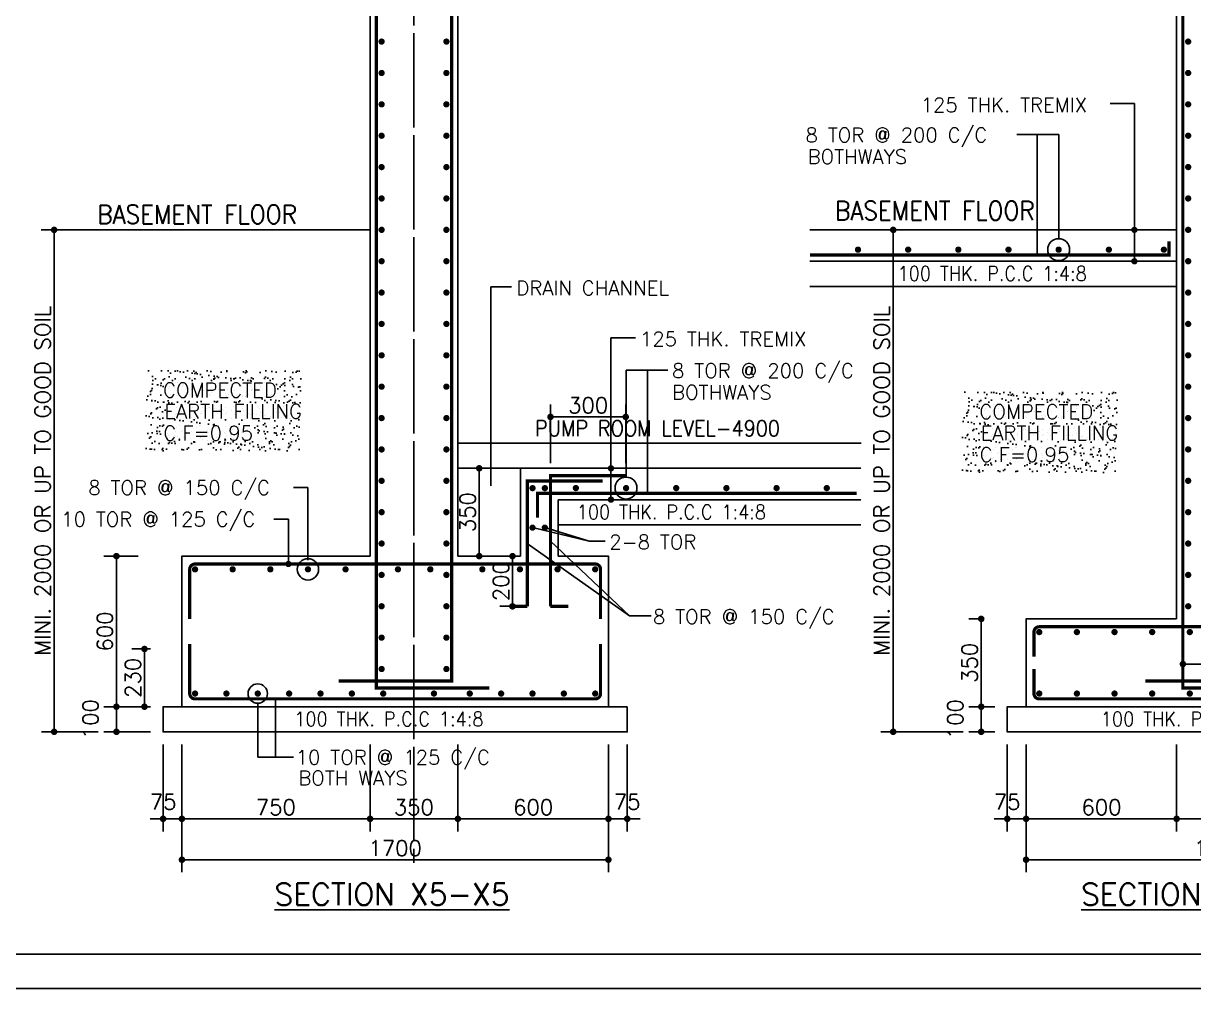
# Model space of a CAD drawing. Extents: x -200722 to 834823, y -494970 to 88783.
# Drawn here: x 355894 to 374551, y -183583 to -168199 of the extents above; entities that cross this region are included whole.
import ezdxf
from ezdxf.enums import TextEntityAlignment as Align

# ---------------------------------------------------------------- set-up
doc = ezdxf.new("R2010")
doc.units = 0
doc.header["$LTSCALE"] = 100
doc.header["$MEASUREMENT"] = 0
doc.header["$PDMODE"] = 34
doc.linetypes.add('ACAD_ISO04W100', pattern=[30, 24, -3, 0, -3])
doc.linetypes.add('CL', pattern=[3.25, 2.5, -0.25, 0.25, -0.25])
doc.layers.get('0').update_dxf_attribs({"linetype": 'CONTINUOUS'})
doc.layers.get('DEFPOINTS').update_dxf_attribs({"linetype": 'CONTINUOUS'})
for name, color, linetype in [('5', 4, 'CONTINUOUS'), ('A-Grid', 5, 'ACAD_ISO04W100'), ('BEAM', 4, 'CONTINUOUS'), ('HATCH WALL', 8, 'CONTINUOUS'), ('STEEL', 6, 'CONTINUOUS'), ('TEXT', 2, 'CONTINUOUS')]:
    doc.layers.add(name, color=color, linetype=linetype)
doc.layers.add('9_PRINT BOUNDARY_NON PRINT', color=32, linetype='CONTINUOUS', plot=False)
doc.layers.add('9_TITLE TEXT', color=7, linetype='CONTINUOUS', lineweight=20)
doc.styles.add('ROMANS', font='romans.shx')
doc.styles.get("Standard").update_dxf_attribs({"font": 'simplex.shx'})
doc.dimstyles.new('STANDARD$0', dxfattribs={"dimtxt": 2.5, "dimasz": 2.5, "dimexe": 2, "dimexo": 0.7, "dimgap": 0.9, "dimtad": 1, "dimdec": 0, "dimdsep": 46, "dimtxsty": 'ROMANS', "dimcen": 0.09, "dimclrd": 4, "dimclre": 4, "dimclrt": 3, "dimadec": 0, "dimazin": 0, "dimtfac": 1, "dimtdec": 0, "dimtmove": 0, "dimatfit": 3, "dimfxl": 1, "dimtolj": 1, "dimtzin": 0, "dimarcsym": 0})

# ---------------------------------------------------------------- blocks, each defined once
blk = doc.blocks.new('DOT')
at = {"color": 0, "linetype": 'ByBlock'}
blk.add_line((-0.5, 0), (-1, 0), dxfattribs=at)
at = {"color": 0, "linetype": 'ByBlock', "const_width": 0.5}
blk.add_lwpolyline([(-0.25, 0, 1), (0.25, 0, 1)], format="xyb", close=True, dxfattribs=at)
blk = doc.blocks.new('*D1849')
at = {"layer": 'BEAM', "color": 0, "lineweight": -2, "transparency": 16777216}
for p, q in [((356977, -171490), (356184, -171490)), ((356384, -179386), (356384, -171594)), ((356977, -179490), (356184, -179490))]:
    blk.add_line(p, q, dxfattribs=at)
at = {"layer": 'DEFPOINTS', "color": 0, "lineweight": -3, "transparency": 16777216}
for p in [(356384, -171490), (357177, -171490, 17104), (357177, -179490, 17104)]:
    blk.add_point(p, dxfattribs=at)
at = {"layer": 'BEAM', "color": 0, "lineweight": -2, "transparency": 16777216, "xscale": 104, "yscale": 104, "zscale": 104}
for p, rotation in [((356384, -171490), 90), ((356384, -179490), 270)]:
    blk.add_blockref('DOT', p, dxfattribs=dict(at, rotation=rotation))
at = {"layer": 'BEAM', "color": 0, "transparency": 16777216, "insert": (356200, -175490), "char_height": 248, "attachment_point": 5, "rotation": 90}
blk.add_mtext('\\A1;{\\C4;MINI. 2000 OR UP TO GOOD SOIL}', dxfattribs=at)
blk = doc.blocks.new('_DOT')
at = {"color": 0, "linetype": 'ByBlock'}
blk.add_line((-0.5, 0), (-1, 0), dxfattribs=at)
at = {"color": 0, "linetype": 'ByBlock', "const_width": 0.5}
blk.add_lwpolyline([(-0.25, 0, 1), (0.25, 0, 1)], format="xyb", close=True, dxfattribs=at)
blk = doc.blocks.new('*D1851')
at = {"layer": 'BEAM', "color": 0, "lineweight": -2, "transparency": 16777216}
for p, q in [((357921, -179090), (357177, -179090)), ((357377, -179386), (357377, -179194)), ((357921, -179490), (357177, -179490))]:
    blk.add_line(p, q, dxfattribs=at)
at = {"layer": 'DEFPOINTS', "color": 0, "lineweight": -3, "transparency": 16777216}
for p in [(357377, -179090), (358121, -179090), (358121, -179490)]:
    blk.add_point(p, dxfattribs=at)
at = {"layer": 'BEAM', "color": 0, "lineweight": -2, "transparency": 16777216, "xscale": 104, "yscale": 104, "zscale": 104}
for p, rotation in [((357377, -179090), 90), ((357377, -179490), 270)]:
    blk.add_blockref('DOT', p, dxfattribs=dict(at, rotation=rotation))
at = {"layer": 'BEAM', "color": 0, "transparency": 16777216, "insert": (356963, -179290), "char_height": 248, "attachment_point": 5, "rotation": 90}
blk.add_mtext('\\A1;100', dxfattribs=at)
blk = doc.blocks.new('*D1852')
at = {"layer": 'BEAM', "color": 0, "lineweight": -2, "transparency": 16777216}
for p, q in [((357921, -178170), (357624, -178170)), ((357824, -178986), (357824, -178274)), ((357921, -179090), (357624, -179090))]:
    blk.add_line(p, q, dxfattribs=at)
at = {"layer": 'DEFPOINTS', "color": 0, "lineweight": -3, "transparency": 16777216}
for p in [(357824, -178170), (358121, -178170, 879), (358121, -179090)]:
    blk.add_point(p, dxfattribs=at)
at = {"layer": 'BEAM', "color": 0, "lineweight": -2, "transparency": 16777216, "xscale": 104, "yscale": 104, "zscale": 104}
for p, rotation in [((357824, -178170), 90), ((357824, -179090), 270)]:
    blk.add_blockref('DOT', p, dxfattribs=dict(at, rotation=rotation))
at = {"layer": 'BEAM', "color": 0, "transparency": 16777216, "insert": (357640, -178630), "char_height": 248, "attachment_point": 5, "rotation": 90}
blk.add_mtext('\\A1;230', dxfattribs=at)
blk = doc.blocks.new('*D1853')
at = {"layer": 'BEAM', "color": 0, "lineweight": -2, "transparency": 16777216}
for p, q in [((358121, -179690), (358121, -181077)), ((358421, -179690), (358421, -181077)), ((358017, -180877), (357913, -180877)), ((358121, -180877), (358421, -180877)), ((358525, -180877), (358629, -180877))]:
    blk.add_line(p, q, dxfattribs=at)
at = {"layer": 'DEFPOINTS', "color": 0, "lineweight": -3, "transparency": 16777216}
for p in [(358121, -179490), (358421, -179490), (358421, -180877)]:
    blk.add_point(p, dxfattribs=at)
at = {"layer": 'BEAM', "color": 0, "lineweight": -2, "transparency": 16777216, "xscale": 104, "yscale": 104, "zscale": 104}
blk.add_blockref('DOT', (358121, -180877), dxfattribs=at)
at = {"layer": 'BEAM', "color": 0, "lineweight": -2, "transparency": 16777216, "xscale": 104, "yscale": 104, "zscale": 104, "rotation": 180}
blk.add_blockref('DOT', (358421, -180877), dxfattribs=at)
at = {"layer": 'BEAM', "color": 0, "transparency": 16777216, "insert": (358121, -180606), "char_height": 248, "attachment_point": 5}
blk.add_mtext('\\A1;75', dxfattribs=at)
blk = doc.blocks.new('*D1854')
at = {"layer": 'BEAM', "color": 0, "lineweight": -2, "transparency": 16777216}
for p, q in [((358421, -179690), (358421, -181077)), ((361421, -179690), (361421, -181077)), ((361317, -180877), (358525, -180877))]:
    blk.add_line(p, q, dxfattribs=at)
at = {"layer": 'DEFPOINTS', "color": 0, "lineweight": -3, "transparency": 16777216}
for p in [(358421, -179490, -32271), (361421, -179490, -2484), (358421, -180877)]:
    blk.add_point(p, dxfattribs=at)
at = {"layer": 'BEAM', "color": 0, "lineweight": -2, "transparency": 16777216, "xscale": 104, "yscale": 104, "zscale": 104, "rotation": 180}
blk.add_blockref('DOT', (358421, -180877), dxfattribs=at)
at = {"layer": 'BEAM', "color": 0, "lineweight": -2, "transparency": 16777216, "xscale": 104, "yscale": 104, "zscale": 104}
blk.add_blockref('DOT', (361421, -180877), dxfattribs=at)
at = {"layer": 'BEAM', "color": 0, "transparency": 16777216, "insert": (359921, -180693), "char_height": 248, "attachment_point": 5}
blk.add_mtext('\\A1;750', dxfattribs=at)
blk = doc.blocks.new('*D1855')
at = {"layer": 'BEAM', "color": 0, "lineweight": -2, "transparency": 16777216}
for p, q in [((358421, -179690), (358421, -181729)), ((365221, -179690), (365221, -181729)), ((365117, -181529), (358525, -181529))]:
    blk.add_line(p, q, dxfattribs=at)
at = {"layer": 'DEFPOINTS', "color": 0, "lineweight": -3, "transparency": 16777216}
for p in [(358421, -179490, -62057), (365221, -179490, -62057), (358421, -181529)]:
    blk.add_point(p, dxfattribs=at)
at = {"layer": 'BEAM', "color": 0, "lineweight": -2, "transparency": 16777216, "xscale": 104, "yscale": 104, "zscale": 104, "rotation": 180}
blk.add_blockref('DOT', (358421, -181529), dxfattribs=at)
at = {"layer": 'BEAM', "color": 0, "lineweight": -2, "transparency": 16777216, "xscale": 104, "yscale": 104, "zscale": 104}
blk.add_blockref('DOT', (365221, -181529), dxfattribs=at)
at = {"layer": 'BEAM', "color": 0, "transparency": 16777216, "insert": (361821, -181345), "char_height": 248, "attachment_point": 5}
blk.add_mtext('\\A1;1700', dxfattribs=at)
blk = doc.blocks.new('*D1856')
at = {"layer": 'BEAM', "color": 0, "lineweight": -2, "transparency": 16777216}
for p, q in [((362821, -179690), (362821, -181077)), ((365221, -179690), (365221, -181077)), ((362925, -180877), (365117, -180877))]:
    blk.add_line(p, q, dxfattribs=at)
at = {"layer": 'DEFPOINTS', "color": 0, "lineweight": -3, "transparency": 16777216}
for p in [(362821, -179490, -2484), (365221, -179490, -32271), (365221, -180877)]:
    blk.add_point(p, dxfattribs=at)
at = {"layer": 'BEAM', "color": 0, "lineweight": -2, "transparency": 16777216, "xscale": 104, "yscale": 104, "zscale": 104, "rotation": 180}
blk.add_blockref('DOT', (362821, -180877), dxfattribs=at)
at = {"layer": 'BEAM', "color": 0, "lineweight": -2, "transparency": 16777216, "xscale": 104, "yscale": 104, "zscale": 104}
blk.add_blockref('DOT', (365221, -180877), dxfattribs=at)
at = {"layer": 'BEAM', "color": 0, "transparency": 16777216, "insert": (364021, -180693), "char_height": 248, "attachment_point": 5}
blk.add_mtext('\\A1;600', dxfattribs=at)
blk = doc.blocks.new('*D1857')
at = {"layer": 'BEAM', "color": 0, "lineweight": -2, "transparency": 16777216}
for p, q in [((365221, -179690), (365221, -181077)), ((365521, -179690), (365521, -181077)), ((365117, -180877), (365013, -180877)), ((365521, -180877), (365221, -180877)), ((365625, -180877), (365729, -180877))]:
    blk.add_line(p, q, dxfattribs=at)
at = {"layer": 'DEFPOINTS', "color": 0, "lineweight": -3, "transparency": 16777216}
for p in [(365221, -179490), (365521, -179490), (365221, -180877)]:
    blk.add_point(p, dxfattribs=at)
at = {"layer": 'BEAM', "color": 0, "lineweight": -2, "transparency": 16777216, "xscale": 104, "yscale": 104, "zscale": 104}
blk.add_blockref('DOT', (365221, -180877), dxfattribs=at)
at = {"layer": 'BEAM', "color": 0, "lineweight": -2, "transparency": 16777216, "xscale": 104, "yscale": 104, "zscale": 104, "rotation": 180}
blk.add_blockref('DOT', (365521, -180877), dxfattribs=at)
at = {"layer": 'BEAM', "color": 0, "transparency": 16777216, "insert": (365521, -180606), "char_height": 248, "attachment_point": 5}
blk.add_mtext('\\A1;75', dxfattribs=at)
blk = doc.blocks.new('*D1858')
at = {"layer": 'BEAM', "color": 0, "lineweight": -2, "transparency": 16777216}
for p, q in [((361421, -179690), (361421, -181077)), ((362821, -179690), (362821, -181077)), ((362717, -180877), (361525, -180877))]:
    blk.add_line(p, q, dxfattribs=at)
at = {"layer": 'DEFPOINTS', "color": 0, "lineweight": -3, "transparency": 16777216}
for p in [(361421, -179490, -2484), (362821, -179490, -2484), (361421, -180877)]:
    blk.add_point(p, dxfattribs=at)
at = {"layer": 'BEAM', "color": 0, "lineweight": -2, "transparency": 16777216, "xscale": 104, "yscale": 104, "zscale": 104, "rotation": 180}
blk.add_blockref('DOT', (361421, -180877), dxfattribs=at)
at = {"layer": 'BEAM', "color": 0, "lineweight": -2, "transparency": 16777216, "xscale": 104, "yscale": 104, "zscale": 104}
blk.add_blockref('DOT', (362821, -180877), dxfattribs=at)
at = {"layer": 'BEAM', "color": 0, "transparency": 16777216, "insert": (362121, -180693), "char_height": 248, "attachment_point": 5}
blk.add_mtext('\\A1;350', dxfattribs=at)
blk = doc.blocks.new('*D1859')
at = {"layer": 'BEAM', "color": 0, "lineweight": -2, "transparency": 16777216}
for p, q in [((357721, -176690), (357177, -176690)), ((357377, -178986), (357377, -176794)), ((357721, -179090), (357177, -179090))]:
    blk.add_line(p, q, dxfattribs=at)
at = {"layer": 'DEFPOINTS', "color": 0, "lineweight": -3, "transparency": 16777216}
for p in [(357377, -176690), (357921, -176690, 2294), (357921, -179090)]:
    blk.add_point(p, dxfattribs=at)
at = {"layer": 'BEAM', "color": 0, "lineweight": -2, "transparency": 16777216, "xscale": 104, "yscale": 104, "zscale": 104}
for p, rotation in [((357377, -176690), 90), ((357377, -179090), 270)]:
    blk.add_blockref('DOT', p, dxfattribs=dict(at, rotation=rotation))
at = {"layer": 'BEAM', "color": 0, "transparency": 16777216, "insert": (357193, -177890), "char_height": 248, "attachment_point": 5, "rotation": 90}
blk.add_mtext('\\A1;600', dxfattribs=at)
blk = doc.blocks.new('*D1860')
at = {"layer": 'BEAM', "color": 0, "lineweight": -2, "transparency": 16777216}
for p, q in [((371380, -179090), (370965, -179090)), ((371165, -179386), (371165, -179194)), ((371380, -179490), (370965, -179490))]:
    blk.add_line(p, q, dxfattribs=at)
at = {"layer": 'DEFPOINTS', "color": 0, "lineweight": -3, "transparency": 16777216}
for p in [(371165, -179090), (371580, -179090), (371580, -179490)]:
    blk.add_point(p, dxfattribs=at)
at = {"layer": 'BEAM', "color": 0, "lineweight": -2, "transparency": 16777216, "xscale": 104, "yscale": 104, "zscale": 104}
for p, rotation in [((371165, -179090), 90), ((371165, -179490), 270)]:
    blk.add_blockref('DOT', p, dxfattribs=dict(at, rotation=rotation))
at = {"layer": 'BEAM', "color": 0, "transparency": 16777216, "insert": (370751, -179290), "char_height": 248, "attachment_point": 5, "rotation": 90}
blk.add_mtext('\\A1;100', dxfattribs=at)
blk = doc.blocks.new('*D1861')
at = {"layer": 'BEAM', "color": 0, "lineweight": -2, "transparency": 16777216}
for p, q in [((370765, -171490), (369562, -171490)), ((369762, -179386), (369762, -171594)), ((370765, -179490), (369562, -179490))]:
    blk.add_line(p, q, dxfattribs=at)
at = {"layer": 'DEFPOINTS', "color": 0, "lineweight": -3, "transparency": 16777216}
for p in [(369762, -171490), (370965, -171490, 17104), (370965, -179490, 17104)]:
    blk.add_point(p, dxfattribs=at)
at = {"layer": 'BEAM', "color": 0, "lineweight": -2, "transparency": 16777216, "xscale": 104, "yscale": 104, "zscale": 104}
for p, rotation in [((369762, -171490), 90), ((369762, -179490), 270)]:
    blk.add_blockref('DOT', p, dxfattribs=dict(at, rotation=rotation))
at = {"layer": 'BEAM', "color": 0, "transparency": 16777216, "insert": (369578, -175490), "char_height": 248, "attachment_point": 5, "rotation": 90}
blk.add_mtext('\\A1;{\\C4;MINI. 2000 OR UP TO GOOD SOIL}', dxfattribs=at)
blk = doc.blocks.new('*D1862')
at = {"layer": 'BEAM', "color": 0, "lineweight": -2, "transparency": 16777216}
for p, q in [((371580, -179690), (371580, -181077)), ((371880, -179690), (371880, -181077)), ((371476, -180877), (371372, -180877)), ((371580, -180877), (371880, -180877)), ((371984, -180877), (372088, -180877))]:
    blk.add_line(p, q, dxfattribs=at)
at = {"layer": 'DEFPOINTS', "color": 0, "lineweight": -3, "transparency": 16777216}
for p in [(371580, -179490), (371880, -179490), (371880, -180877)]:
    blk.add_point(p, dxfattribs=at)
at = {"layer": 'BEAM', "color": 0, "lineweight": -2, "transparency": 16777216, "xscale": 104, "yscale": 104, "zscale": 104}
blk.add_blockref('DOT', (371580, -180877), dxfattribs=at)
at = {"layer": 'BEAM', "color": 0, "lineweight": -2, "transparency": 16777216, "xscale": 104, "yscale": 104, "zscale": 104, "rotation": 180}
blk.add_blockref('DOT', (371880, -180877), dxfattribs=at)
at = {"layer": 'BEAM', "color": 0, "transparency": 16777216, "insert": (371580, -180606), "char_height": 248, "attachment_point": 5}
blk.add_mtext('\\A1;75', dxfattribs=at)
blk = doc.blocks.new('*D1863')
at = {"layer": 'BEAM', "color": 0, "lineweight": -2, "transparency": 16777216}
for p, q in [((371880, -179690), (371880, -181077)), ((374280, -179690), (374280, -181077)), ((374176, -180877), (371984, -180877))]:
    blk.add_line(p, q, dxfattribs=at)
at = {"layer": 'DEFPOINTS', "color": 0, "lineweight": -3, "transparency": 16777216}
for p in [(371880, -179490, -32271), (374280, -179490, -2484), (371880, -180877)]:
    blk.add_point(p, dxfattribs=at)
at = {"layer": 'BEAM', "color": 0, "lineweight": -2, "transparency": 16777216, "xscale": 104, "yscale": 104, "zscale": 104, "rotation": 180}
blk.add_blockref('DOT', (371880, -180877), dxfattribs=at)
at = {"layer": 'BEAM', "color": 0, "lineweight": -2, "transparency": 16777216, "xscale": 104, "yscale": 104, "zscale": 104}
blk.add_blockref('DOT', (374280, -180877), dxfattribs=at)
at = {"layer": 'BEAM', "color": 0, "transparency": 16777216, "insert": (373080, -180693), "char_height": 248, "attachment_point": 5}
blk.add_mtext('\\A1;600', dxfattribs=at)
blk = doc.blocks.new('*D1864')
at = {"layer": 'BEAM', "color": 0, "lineweight": -2, "transparency": 16777216}
for p, q in [((371880, -179690), (371880, -181729)), ((378080, -179690), (378080, -181729)), ((377976, -181529), (371984, -181529))]:
    blk.add_line(p, q, dxfattribs=at)
at = {"layer": 'DEFPOINTS', "color": 0, "lineweight": -3, "transparency": 16777216}
for p in [(371880, -179490, -62057), (378080, -179490, -62057), (371880, -181529)]:
    blk.add_point(p, dxfattribs=at)
at = {"layer": 'BEAM', "color": 0, "lineweight": -2, "transparency": 16777216, "xscale": 104, "yscale": 104, "zscale": 104, "rotation": 180}
blk.add_blockref('DOT', (371880, -181529), dxfattribs=at)
at = {"layer": 'BEAM', "color": 0, "lineweight": -2, "transparency": 16777216, "xscale": 104, "yscale": 104, "zscale": 104}
blk.add_blockref('DOT', (378080, -181529), dxfattribs=at)
at = {"layer": 'BEAM', "color": 0, "transparency": 16777216, "insert": (374980, -181345), "char_height": 248, "attachment_point": 5}
blk.add_mtext('\\A1;1550', dxfattribs=at)
blk = doc.blocks.new('*D1867')
at = {"layer": 'BEAM', "color": 0, "lineweight": -2, "transparency": 16777216}
for p, q in [((374280, -179690), (374280, -181077)), ((375680, -179690), (375680, -181077)), ((375576, -180877), (374384, -180877))]:
    blk.add_line(p, q, dxfattribs=at)
at = {"layer": 'DEFPOINTS', "color": 0, "lineweight": -3, "transparency": 16777216}
for p in [(374280, -179490, -2484), (375680, -179490, -2484), (374280, -180877)]:
    blk.add_point(p, dxfattribs=at)
at = {"layer": 'BEAM', "color": 0, "lineweight": -2, "transparency": 16777216, "xscale": 104, "yscale": 104, "zscale": 104, "rotation": 180}
blk.add_blockref('DOT', (374280, -180877), dxfattribs=at)
at = {"layer": 'BEAM', "color": 0, "lineweight": -2, "transparency": 16777216, "xscale": 104, "yscale": 104, "zscale": 104}
blk.add_blockref('DOT', (375680, -180877), dxfattribs=at)
at = {"layer": 'BEAM', "color": 0, "transparency": 16777216, "insert": (374980, -180693), "char_height": 248, "attachment_point": 5}
blk.add_mtext('\\A1;350', dxfattribs=at)
blk = doc.blocks.new('*D1868')
at = {"layer": 'BEAM', "color": 0, "lineweight": -2, "transparency": 16777216}
for p, q in [((371180, -177690), (370965, -177690)), ((371165, -178986), (371165, -177794)), ((371180, -179090), (370965, -179090))]:
    blk.add_line(p, q, dxfattribs=at)
at = {"layer": 'DEFPOINTS', "color": 0, "lineweight": -3, "transparency": 16777216}
for p in [(371165, -177690), (371380, -177690, 2294), (371380, -179090)]:
    blk.add_point(p, dxfattribs=at)
at = {"layer": 'BEAM', "color": 0, "lineweight": -2, "transparency": 16777216, "xscale": 104, "yscale": 104, "zscale": 104}
for p, rotation in [((371165, -177690), 90), ((371165, -179090), 270)]:
    blk.add_blockref('DOT', p, dxfattribs=dict(at, rotation=rotation))
at = {"layer": 'BEAM', "color": 0, "transparency": 16777216, "insert": (370981, -178390), "char_height": 248, "attachment_point": 5, "rotation": 90}
blk.add_mtext('\\A1;350', dxfattribs=at)
blk = doc.blocks.new('*D1870')
at = {"layer": 'BEAM', "color": 0, "lineweight": -2, "transparency": 16777216}
for p, q in [((374380, -178591), (374380, -178210)), ((376180, -178591), (376180, -178210)), ((374484, -178410), (376076, -178410))]:
    blk.add_line(p, q, dxfattribs=at)
at = {"layer": 'DEFPOINTS', "color": 0, "lineweight": -3, "transparency": 16777216}
for p in [(376180, -178410), (374380, -178791, -34), (376180, -178791, -34)]:
    blk.add_point(p, dxfattribs=at)
at = {"layer": 'BEAM', "color": 0, "lineweight": -2, "transparency": 16777216, "xscale": 104, "yscale": 104, "zscale": 104, "rotation": 180}
blk.add_blockref('DOT', (374380, -178410), dxfattribs=at)
at = {"layer": 'BEAM', "color": 0, "lineweight": -2, "transparency": 16777216, "xscale": 104, "yscale": 104, "zscale": 104}
blk.add_blockref('DOT', (376180, -178410), dxfattribs=at)
at = {"layer": 'BEAM', "color": 0, "transparency": 16777216, "insert": (375280, -178226), "char_height": 248, "attachment_point": 5}
blk.add_mtext('\\A1;450', dxfattribs=at)
blk = doc.blocks.new('*D2059')
at = {"layer": 'BEAM', "color": 0, "lineweight": -2, "transparency": 16777216}
for p, q in [((364297, -175209), (364297, -174271)), ((365497, -175209), (365497, -174271)), ((364401, -174471), (365393, -174471))]:
    blk.add_line(p, q, dxfattribs=at)
at = {"layer": 'DEFPOINTS', "color": 0, "lineweight": -3, "transparency": 16777216}
for p in [(365497, -174471), (364297, -175409), (365497, -175409)]:
    blk.add_point(p, dxfattribs=at)
at = {"layer": 'BEAM', "color": 0, "lineweight": -2, "transparency": 16777216, "xscale": 104, "yscale": 104, "zscale": 104, "rotation": 180}
blk.add_blockref('DOT', (364297, -174471), dxfattribs=at)
at = {"layer": 'BEAM', "color": 0, "lineweight": -2, "transparency": 16777216, "xscale": 104, "yscale": 104, "zscale": 104}
blk.add_blockref('DOT', (365497, -174471), dxfattribs=at)
at = {"layer": 'BEAM', "color": 0, "transparency": 16777216, "insert": (364897, -174287), "char_height": 248, "attachment_point": 5}
blk.add_mtext('\\A1;300', dxfattribs=at)
blk = doc.blocks.new('*D2060')
at = {"layer": 'BEAM', "color": 0, "lineweight": -2, "transparency": 16777216}
for p, q in [((363728, -176690), (363492, -176690)), ((363692, -177386), (363692, -176794)), ((363728, -177490), (363492, -177490))]:
    blk.add_line(p, q, dxfattribs=at)
at = {"layer": 'DEFPOINTS', "color": 0, "lineweight": -3, "transparency": 16777216}
for p in [(363692, -176690), (363928, -176690, 34804), (363928, -177490, 34804)]:
    blk.add_point(p, dxfattribs=at)
at = {"layer": 'BEAM', "color": 0, "lineweight": -2, "transparency": 16777216, "xscale": 104, "yscale": 104, "zscale": 104}
for p, rotation in [((363692, -176690), 90), ((363692, -177490), 270)]:
    blk.add_blockref('DOT', p, dxfattribs=dict(at, rotation=rotation))
at = {"layer": 'BEAM', "color": 0, "transparency": 16777216, "insert": (363508, -177090), "char_height": 248, "attachment_point": 5, "rotation": 90}
blk.add_mtext('\\A1;200', dxfattribs=at)
blk = doc.blocks.new('*D2061')
at = {"layer": 'BEAM', "color": 0, "lineweight": -2, "transparency": 16777216}
for p, q in [((363161, -176586), (363161, -175394)), ((362961, -176690), (362961, -176690))]:
    blk.add_line(p, q, dxfattribs=at)
at = {"layer": 'DEFPOINTS', "color": 0, "lineweight": -3, "transparency": 16777216}
for p in [(363161, -175290, 7447), (363161, -175290), (363161, -176690, 9106)]:
    blk.add_point(p, dxfattribs=at)
at = {"layer": 'BEAM', "color": 0, "lineweight": -2, "transparency": 16777216, "xscale": 104, "yscale": 104, "zscale": 104}
for p, rotation in [((363161, -175290), 90), ((363161, -176690), 270)]:
    blk.add_blockref('DOT', p, dxfattribs=dict(at, rotation=rotation))
at = {"layer": 'BEAM', "color": 0, "transparency": 16777216, "insert": (362977, -175990), "char_height": 248, "attachment_point": 5, "rotation": 90}
blk.add_mtext('\\A1;350', dxfattribs=at)

msp = doc.modelspace()

# ---------------------------------------------------------------- hatches: boundary and pattern name
at = {"layer": 'HATCH WALL', "lineweight": -3, "true_color": 0x000000}
h = msp.add_hatch(dxfattribs=at)
h.set_pattern_fill('AR-SAND', color=18, scale=100, style=0)
h.set_pattern_definition([(142.5, (708574, 238167.63), (6.299336, 192.682377), [0, -152, 0, -170, 0, -162.5]), (172.5, (708574, 238167.63), (-176.97767, 282.21461), [0, -82, 0, -137, 0, -52.5]), (212.5, (708697, 238167.63), (-311.414186, 0.565905), [0, -50, 0, -180, 0, -235]), (222.5, (708697, 238167.63), (-300.61266, 87.76756), [0, -25, 0, -118, 0, -135])])
h.paths.add_polyline_path([(357847.6, -173729), (360320.3, -173729), (360320.3, -175016.3), (357847.6, -175016.3)])
h = msp.add_hatch(dxfattribs=at)
h.set_pattern_fill('AR-SAND', color=18, scale=100, style=0)
h.set_pattern_definition([(142.5, (721588.54, 237823.94), (6.299336, 192.682377), [0, -152, 0, -170, 0, -162.5]), (172.5, (721588.54, 237823.94), (-176.97767, 282.21461), [0, -82, 0, -137, 0, -52.5]), (212.5, (721711.54, 237823.94), (-311.414186, 0.565905), [0, -50, 0, -180, 0, -235]), (222.5, (721711.54, 237823.94), (-300.61266, 87.76756), [0, -25, 0, -118, 0, -135])])
h.paths.add_polyline_path([(370862.1, -174072.7), (373334.8, -174072.7), (373334.8, -175360), (370862.1, -175360)])

# ---------------------------------------------------------------- linework, layer by layer
at = {"color": 8, "lineweight": -3, "ltscale": 0.4}
for p, q in [((369253, -174890.4, -26995.7), (362820.5, -174890.4, -26995.7)), ((363821.8, -175290.4, -26995.7), (362820.5, -175290.4, -26995.7))]:
    msp.add_line(p, q, dxfattribs=at)
at = {"color": 18, "true_color": 0x000000}
msp.add_lwpolyline([(330496.4, -183032.7), (421906.4, -183032.7), (421906.4, -118792.7), (330496.4, -118792.7)], close=True, dxfattribs=at)
at = {"layer": '5', "color": 18, "lineweight": -3, "ltscale": 0.4, "true_color": 0x000000}
for p, q in [((361420.5, -176690.4, -25012.4), (361420.5, -155882.4, 16256.7)), ((362820.5, -176690.4, -3743.9), (362820.5, -156482.4, 8169)), ((374280.1, -171990.4, 12598.1), (374280.1, -156482.4, 17865.8)), ((361420.5, -171490.4, -2799.1), (356178.9, -171490.4, 21724)), ((374280.1, -171490.4, 12598.1), (368432.6, -171490.4, 39955.5)), ((374280.1, -171990.4, 12598.1), (368432.6, -171990.4, 39955.5)), ((374280.1, -177690.4, -24196.6), (374280.1, -171990.4, -12891.6)), ((374280.1, -172390.4, 12598.1), (368432.6, -172390.4, 39955.5)), ((363821.8, -175290.4, -22311.3), (369244.4, -175290.4, -3603.1)), ((363821.8, -175290.4, -26995.7), (363821.8, -176690.4, -26995.7)), ((364421.8, -175790.4, -19504.2), (369244.4, -175790.4, -3603.1)), ((364421.8, -175790.4, -19504.2), (364421.8, -176690.4, -26995.7)), ((364421.8, -176190.4, -19504.2), (369244.4, -176190.4, -3603.1))]:
    msp.add_line(p, q, dxfattribs=at)
for points, elevation in [([(358420.5, -179090.4), (358420.5, -176690.4), (361420.5, -176690.4)], -26995.7), ([(363821.8, -176690.4), (362820.5, -176690.4)], -26995.7), ([(365220.5, -179090.4), (365220.5, -176690.4), (364421.8, -176690.4)], -26995.7), ([(371880.1, -179090.4), (371880.1, -177690.4), (374280.1, -177690.4)], -24196.6)]:
    msp.add_lwpolyline(points, dxfattribs=dict(at, elevation=elevation))
for points, elevation in [([(365520.5, -179090.4), (358120.5, -179090.4), (358120.5, -179490.4), (365520.5, -179490.4)], -26995.7), ([(378380.1, -179090.4), (371580.1, -179090.4), (371580.1, -179490.4), (378380.1, -179490.4)], -24196.6)]:
    msp.add_lwpolyline(points, close=True, dxfattribs=dict(at, elevation=elevation))
at = {"layer": '9_PRINT BOUNDARY_NON PRINT', "color": 18, "true_color": 0x000000}
msp.add_lwpolyline([(329946.4, -183582.7), (422456.4, -183582.7), (422456.4, -118242.7), (329946.4, -118242.7)], close=True, dxfattribs=at)
at = {"layer": '9_TITLE TEXT', "color": 18, "true_color": 0x000000}
msp.add_lwpolyline([(421906.4, -118792.7), (330496.4, -118792.7), (330496.4, -183032.7), (421906.4, -183032.7)], dxfattribs=at)
at = {"layer": 'A-Grid', "color": 8, "linetype": 'CL', "ltscale": 5}
for points, elevation in [([(362120.5, -155605.2), (362120.5, -181580.6)], -2799.1), ([(362120.5, -168359.1), (362120.5, -181580.6)], -32585.6)]:
    msp.add_lwpolyline(points, dxfattribs=dict(at, elevation=elevation))
at = {"layer": 'STEEL', "color": 18, "lineweight": -3, "ltscale": 0.4, "true_color": 0x000000, "const_width": 50.8}
for points, elevation in [([(364620.5, -155982.4), (361605.5, -155982.4, 0.4142136), (361520.5, -156067.4), (361520.5, -178790.5), (363320.5, -178790.5)], -2833), ([(377480.1, -155982.4), (374465.1, -155982.4, 0.4142136), (374380.1, -156067.4), (374380.1, -178790.5), (376180.1, -178790.5)], -33.9), ([(364624.3, -156132.4), (362805.5, -156132.4, 0.4142136), (362720.5, -156217.4), (362720.5, -178681), (360920.5, -178681)], -2799.1), ([(358545.5, -177690.4), (358545.5, -176900.4, -0.4142136), (358630.5, -176815.4), (365010.5, -176815.4, -0.4142136), (365095.5, -176900.4), (365095.5, -177690.4)], -26995.7), ([(372005.1, -178290.4), (372005.1, -177900.4, -0.4142136), (372090.1, -177815.4), (377870.1, -177815.4, -0.4142136), (377955.1, -177900.4), (377955.1, -178290.4)], -24196.6), ([(358545.5, -178090.4), (358545.5, -178880.4, 0.4142136), (358630.5, -178965.4), (365010.5, -178965.4, 0.4142136), (365095.5, -178880.4), (365095.5, -178090.4)], -26995.7), ([(372005.1, -178490.4), (372005.1, -178880.4, 0.4142136), (372090.1, -178965.4), (377870.1, -178965.4, 0.4142136), (377955.1, -178880.4), (377955.1, -178490.4)], -24196.6)]:
    msp.add_lwpolyline(points, format="xyb", dxfattribs=dict(at, elevation=elevation))
msp.add_lwpolyline([(372480.1, -156132.4), (375495.1, -156132.4, -0.4142136), (375580.1, -156217.4), (375580.1, -178681), (373780.1, -178681)], format="xyb", dxfattribs=at)
at = {"layer": 'STEEL', "color": 18, "lineweight": -3, "ltscale": 0.4, "true_color": 0x000000, "const_width": 50}
for points, elevation in [([(361579.8, -168489.3, -1), (361629.8, -168489.3, -1)], -2799.1), ([(362612.9, -168489.3, -1), (362662.9, -168489.3, -1)], -2799.1), ([(361579.8, -168989.3, -1), (361629.8, -168989.3, -1)], -2799.1), ([(362612.9, -168989.3, -1), (362662.9, -168989.3, -1)], -2799.1), ([(361579.8, -169489.3, -1), (361629.8, -169489.3, -1)], -2799.1), ([(362612.9, -169489.3, -1), (362662.9, -169489.3, -1)], -2799.1), ([(361579.8, -169989.3, -1), (361629.8, -169989.3, -1)], -2799.1), ([(362612.9, -169989.3, -1), (362662.9, -169989.3, -1)], -2799.1), ([(361579.8, -170489.3, -1), (361629.8, -170489.3, -1)], -2799.1), ([(362612.9, -170489.3, -1), (362662.9, -170489.3, -1)], -2799.1), ([(361579.8, -170989.3, -1), (361629.8, -170989.3, -1)], -2799.1), ([(362612.9, -170989.3, -1), (362662.9, -170989.3, -1)], -2799.1), ([(361579.8, -171489.3, -1), (361629.8, -171489.3, -1)], -2799.1), ([(362612.9, -171489.3, -1), (362662.9, -171489.3, -1)], -2799.1), ([(369224.8, -171805.2, 1), (369174.8, -171805.2, 1)], 12598.1), ([(370024.8, -171805.2, 1), (369974.8, -171805.2, 1)], 12598.1), ([(370824.8, -171805.2, 1), (370774.8, -171805.2, 1)], 12598.1), ([(371624.8, -171805.2, 1), (371574.8, -171805.2, 1)], 12598.1), ([(372424.8, -171805.2, 1), (372374.8, -171805.2, 1)], 12598.1), ([(373224.8, -171805.2, 1), (373174.8, -171805.2, 1)], 12598.1), ([(374102.1, -171805.2, 1), (374052.1, -171805.2, 1)], 12598.1), ([(361579.8, -171989.3, -1), (361629.8, -171989.3, -1)], -2799.1), ([(362612.9, -171989.3, -1), (362662.9, -171989.3, -1)], -2799.1), ([(361579.8, -172489.3, -1), (361629.8, -172489.3, -1)], -2799.1), ([(362612.9, -172489.3, -1), (362662.9, -172489.3, -1)], -2799.1), ([(361579.8, -172989.3, -1), (361629.8, -172989.3, -1)], -2799.1), ([(362612.9, -172989.3, -1), (362662.9, -172989.3, -1)], -2799.1), ([(361579.8, -173489.3, -1), (361629.8, -173489.3, -1)], -2799.1), ([(362612.9, -173489.3, -1), (362662.9, -173489.3, -1)], -2799.1), ([(361579.8, -173989.3, -1), (361629.8, -173989.3, -1)], -2799.1), ([(362612.9, -173989.3, -1), (362662.9, -173989.3, -1)], -2799.1), ([(361579.8, -174489.3, -1), (361629.8, -174489.3, -1)], -2799.1), ([(362612.9, -174489.3, -1), (362662.9, -174489.3, -1)], -2799.1), ([(361579.8, -174989.3, -1), (361629.8, -174989.3, -1)], -2799.1), ([(362612.9, -174989.3, -1), (362662.9, -174989.3, -1)], -2799.1), ([(361579.8, -175489.3, -1), (361629.8, -175489.3, -1)], -2799.1), ([(362612.9, -175489.3, -1), (362662.9, -175489.3, -1)], -2799.1), ([(363986, -175606.6, -1), (364036, -175606.6, -1)], -26995.7), ([(364182.6, -175606.6, -1), (364232.6, -175606.6, -1)], -26995.7), ([(364677.1, -175605.2, -1), (364727.1, -175605.2, -1)], -26995.7), ([(365477.1, -175605.2, -1), (365527.1, -175605.2, -1)], -26995.7), ([(366277.1, -175605.2, -1), (366327.1, -175605.2, -1)], -26995.7), ([(367077.1, -175605.2, -1), (367127.1, -175605.2, -1)], -26995.7), ([(367877.1, -175605.2, -1), (367927.1, -175605.2, -1)], -26995.7), ([(368677.1, -175605.2, -1), (368727.1, -175605.2, -1)], -26995.7), ([(361579.8, -175989.3, -1), (361629.8, -175989.3, -1)], -2799.1), ([(362612.9, -175989.3, -1), (362662.9, -175989.3, -1)], -2799.1), ([(363986, -176236, -1), (364036, -176236, -1)], -26995.7), ([(364182.6, -176236, -1), (364232.6, -176236, -1)], -26995.7), ([(361579.8, -176489.3, -1), (361629.8, -176489.3, -1)], -2799.1), ([(362612.9, -176489.3, -1), (362662.9, -176489.3, -1)], -2799.1), ([(358605.5, -176900.4, 1), (358655.5, -176900.4, 1)], -26995.7), ([(359205.5, -176900.4, 1), (359255.5, -176900.4, 1)], -26995.7), ([(359805.5, -176900.4, 1), (359855.5, -176900.4, 1)], -26995.7), ([(360405.5, -176900.4, 1), (360455.5, -176900.4, 1)], -26995.7), ([(361005.5, -176900.4, 1), (361055.5, -176900.4, 1)], -26995.7), ([(361840.4, -176900.4, -1), (361890.4, -176900.4, -1)], -32585.6), ([(362356.1, -176900.4, -1), (362406.1, -176900.4, -1)], -26995.7), ([(363235.5, -176900.4, -1), (363185.5, -176900.4, -1)], -26995.7), ([(363835.5, -176900.4, -1), (363785.5, -176900.4, -1)], -26995.7), ([(364435.5, -176900.4, -1), (364385.5, -176900.4, -1)], -26995.7), ([(364985.5, -176900.4, 1), (365035.5, -176900.4, 1)], -26995.7), ([(361579.8, -176989.3, -1), (361629.8, -176989.3, -1)], -26995.7), ([(361579.8, -176989.3, -1), (361629.8, -176989.3, -1)], -26995.7), ([(361579.8, -176989.3, -1), (361629.8, -176989.3, -1)], -26995.7), ([(361579.8, -176989.3, -1), (361629.8, -176989.3, -1)], -26995.7), ([(362612.9, -176989.3, -1), (362662.9, -176989.3, -1)], -26995.7), ([(362612.9, -176989.3, -1), (362662.9, -176989.3, -1)], -26995.7), ([(362612.9, -176989.3, -1), (362662.9, -176989.3, -1)], -26995.7), ([(362612.9, -176989.3, -1), (362662.9, -176989.3, -1)], -26995.7), ([(374439.3, -176989.3, -1), (374489.3, -176989.3, -1)], -24196.6), ([(374439.3, -176989.3, -1), (374489.3, -176989.3, -1)], -24196.6), ([(361579.8, -177489.3, -1), (361629.8, -177489.3, -1)], -26995.7), ([(362612.9, -177489.3, -1), (362662.9, -177489.3, -1)], -26995.7), ([(374439.3, -177489.3, -1), (374489.3, -177489.3, -1)], -24196.6), ([(361579.8, -177989.3, -1), (361629.8, -177989.3, -1)], -26995.7), ([(362612.9, -177989.3, -1), (362662.9, -177989.3, -1)], -26995.7), ([(372065.1, -177900.4, 1), (372115.1, -177900.4, 1)], -24196.6), ([(372665.1, -177900.4, 1), (372715.1, -177900.4, 1)], -24196.6), ([(373265.1, -177900.4, 1), (373315.1, -177900.4, 1)], -24196.6), ([(373865.1, -177900.4, 1), (373915.1, -177900.4, 1)], -24196.6), ([(374465.1, -177900.4, 1), (374515.1, -177900.4, 1)], -24196.6), ([(361579.8, -178489.3, -1), (361629.8, -178489.3, -1)], -26995.7), ([(362612.9, -178489.3, -1), (362662.9, -178489.3, -1)], -26995.7), ([(358605.5, -178880.4, -1), (358655.5, -178880.4, -1)], -26995.7), ([(359105.5, -178880.4, -1), (359155.5, -178880.4, -1)], -26995.7), ([(359605.5, -178880.4, -1), (359655.5, -178880.4, -1)], -26995.7), ([(360105.5, -178880.4, -1), (360155.5, -178880.4, -1)], -26995.7), ([(360605.5, -178880.4, -1), (360655.5, -178880.4, -1)], -26995.7), ([(361105.5, -178880.4, -1), (361155.5, -178880.4, -1)], -26995.7), ([(361605.5, -178880.4, -1), (361655.5, -178880.4, -1)], -26995.7), ([(362414.3, -178880.4, -1), (362464.3, -178880.4, -1)], -26995.7), ([(362985.5, -178880.4, -1), (363035.5, -178880.4, -1)], -26995.7), ([(363485.5, -178880.4, -1), (363535.5, -178880.4, -1)], -26995.7), ([(363985.5, -178880.4, -1), (364035.5, -178880.4, -1)], -26995.7), ([(364485.5, -178880.4, -1), (364535.5, -178880.4, -1)], -26995.7), ([(364985.5, -178880.4, -1), (365035.5, -178880.4, -1)], -26995.7), ([(372065.1, -178880.4, -1), (372115.1, -178880.4, -1)], -24196.6), ([(372665.1, -178880.4, -1), (372715.1, -178880.4, -1)], -24196.6), ([(373265.1, -178880.4, -1), (373315.1, -178880.4, -1)], -24196.6), ([(373865.1, -178880.4, -1), (373915.1, -178880.4, -1)], -24196.6), ([(374465.1, -178880.4, -1), (374515.1, -178880.4, -1)], -24196.6)]:
    msp.add_lwpolyline(points, format="xyb", close=True, dxfattribs=dict(at, elevation=elevation))
for points in [[(374439.3, -168489.3, -1), (374489.3, -168489.3, -1)], [(374439.3, -168989.3, -1), (374489.3, -168989.3, -1)], [(374439.3, -169489.3, -1), (374489.3, -169489.3, -1)], [(374439.3, -169989.3, -1), (374489.3, -169989.3, -1)], [(374439.3, -170489.3, -1), (374489.3, -170489.3, -1)], [(374439.3, -170989.3, -1), (374489.3, -170989.3, -1)], [(374439.3, -171489.3, -1), (374489.3, -171489.3, -1)], [(374439.3, -171989.3, -1), (374489.3, -171989.3, -1)], [(374439.3, -172489.3, -1), (374489.3, -172489.3, -1)], [(374439.3, -172989.3, -1), (374489.3, -172989.3, -1)], [(374439.3, -173489.3, -1), (374489.3, -173489.3, -1)], [(374439.3, -173989.3, -1), (374489.3, -173989.3, -1)], [(374439.3, -174489.3, -1), (374489.3, -174489.3, -1)], [(374439.3, -174989.3, -1), (374489.3, -174989.3, -1)], [(374439.3, -175489.3, -1), (374489.3, -175489.3, -1)], [(374439.3, -175989.3, -1), (374489.3, -175989.3, -1)], [(374439.3, -176489.3, -1), (374489.3, -176489.3, -1)]]:
    msp.add_lwpolyline(points, format="xyb", close=True, dxfattribs=at)
at = {"layer": 'STEEL', "color": 18, "lineweight": -3, "ltscale": 0.4, "true_color": 0x000000, "const_width": 50.8}
for points, elevation in [([(368432.6, -171890.4), (374157.5, -171890.4), (374157.5, -171674.7)], 39955.5), ([(363927.6, -177490.4), (363927.6, -175491.2), (365127.6, -175491.2)], 361.7), ([(364296.8, -177490.4), (364296.8, -175408.7), (365496.8, -175408.7)], -34442.3), ([(369179.7, -175690.4), (364091.4, -175690.4), (364091.4, -176078.6)], 361.7), ([(363640.9, -177490.4), (363927.6, -177490.4)], 361.7), ([(364296.8, -177490.4), (364583.5, -177490.4)], -34442.3)]:
    msp.add_lwpolyline(points, dxfattribs=dict(at, elevation=elevation))
at = {"layer": 'TEXT', "color": 18, "true_color": 0x000000}
for p, q in [((373606.5, -169477.1, 19644.8), (373218.3, -169477.1, 19644.8)), ((373606.5, -171990.4, 19644.8), (373606.5, -169477.1, 19644.8)), ((372399.8, -169969.9, 12598.1), (371731.1, -169969.9, 12598.1)), ((372057.1, -171890.4, 39955.5), (372057.1, -169969.9, 12598.1)), ((372399.8, -171630.7, 12598.1), (372399.8, -169969.9, 12598.1)), ((363346.5, -175568.3, -34442.3), (363346.5, -172396.9, -34442.3)), ((363346.5, -172396.9, -34442.3), (363678.2, -172396.9, -34442.3)), ((365262.1, -175790.4, -19949), (365262.1, -173210.1, -19949)), ((365262.1, -173210.1, -19949), (365650.3, -173210.1, -19949)), ((365502.1, -175430.7, -26995.7), (365502.1, -173725.8, -26995.7)), ((365502.1, -173725.8, -26995.7), (366170.7, -173725.8, -26995.7)), ((365844.8, -175690.4, 361.7), (365844.8, -173725.8, -26995.7)), ((360430.5, -175597.9, -26995.7), (360200.1, -175597.9, -26995.7)), ((360430.5, -176755.4, -26995.7), (360430.5, -175597.9, -26995.7)), ((360119.2, -176099.8, -26995.7), (359888.8, -176099.8, -26995.7)), ((360119.2, -176815.4, -26995.7), (360119.2, -176099.8, -26995.7)), ((364011, -176236, -26995.7), (364912.1, -176452.8, -34442.3)), ((364912.1, -176452.8, -34442.3), (364207.6, -176236, -26995.7)), ((363927.6, -176490.8, 361.7), (365554.6, -177641.8)), ((365554.6, -177641.8), (364296.8, -176449.5, -34442.3)), ((364912.1, -176452.8, -34442.3), (365170.3, -176452.8, -34442.3)), ((365554.6, -177641.8), (365904.4, -177641.8)), ((359630.5, -179035.2, -26995.7), (359630.5, -179894.1, -26995.7)), ((359912.6, -178965.4, -26995.7), (359912.6, -179894.1, -26995.7)), ((359630.5, -179894.1, -26995.7), (360202, -179894.1, -26995.7))]:
    msp.add_line(p, q, dxfattribs=at)
at = {"layer": 'TEXT', "color": 18, "true_color": 0x000000, "const_width": 50}
for points, elevation in [([(373631.5, -171490.4, 1), (373581.5, -171490.4, 1)], 19644.8), ([(373631.5, -171990.4, 1), (373581.5, -171990.4, 1)], 19644.8), ([(365237.1, -175290.4, -1), (365287.1, -175290.4, -1)], -19949), ([(365237.1, -175790.4, -1), (365287.1, -175790.4, -1)], -19949), ([(360094.2, -176815.4, 1), (360144.2, -176815.4, 1)], -26995.7)]:
    msp.add_lwpolyline(points, format="xyb", close=True, dxfattribs=dict(at, elevation=elevation))
at = {"layer": 'TEXT', "color": 18, "true_color": 0x000000}
for centre, radius in [((372399.8, -171805.2, 12598.1), 174.5), ((365502.1, -175605.2, -26995.7), 174.5), ((360430.5, -176900.4, -26995.7), 170), ((359630.5, -178880.4, -26995.7), 154.8)]:
    msp.add_circle(centre, radius, dxfattribs=at)

# ---------------------------------------------------------------- texts
for s, height, p in [('125 THK. TREMIX', 230, (370198.9, -169612.8, 19644.8)), ('8 TOR @ 200 C/C', 230, (368363.5, -170093.8, 12598.1)), ('BOTHWAYS', 230, (368395.9, -170439.1, 12598.1)), ('DRAIN CHANNEL', 230, (363751.4, -172532.6, -34442.3)), ('125 THK. TREMIX', 230, (365723.5, -173345.8, -19949)), ('8 TOR @ 200 C/C', 230, (366236, -173849.7, -26995.7)), ('COMPECTED ', 230, (358120.9, -174159.1, -10245.7)), ('BOTHWAYS', 230, (366236, -174195, -26995.7)), ('EARTH FILLING', 230, (358139.2, -174498.5, -10245.7)), ('COMPECTED ', 230, (371135.4, -174502.8, -7446.6)), ('C.F=0.95', 230, (358124.1, -174844.8, -10245.7)), ('EARTH FILLING', 230, (371153.7, -174842.2, -7446.6)), ('C.F=0.95', 230, (371138.6, -175188.5, -7446.6)), ('8 TOR @ 150 C/C', 230, (356928.7, -175714.4, -34442.3)), ('10 TOR @ 125 C/C', 230, (356496.3, -176216.3, -34442.3)), ('2-8 TOR', 230, (365234.3, -176579.8, -34442.3)), ('8 TOR @ 150 C/C', 230, (365931.3, -177770.1)), ('10 TOR @ 125 C/C', 230, (360235.6, -180011.7, -26995.7)), ('BOTH WAYS', 230, (360275.2, -180340.6, -26995.7)), ('%%USECTION X5-X5', 350, (359896.2, -182254.9, -26995.7)), ('%%USECTION X6-X6', 350, (372755.7, -182254.9, -24196.6))]:
    msp.add_text(s, height=height, dxfattribs=at).set_placement(p)
at = {"layer": 'TEXT', "color": 18, "true_color": 0x000000, "width": 0.9}
for s, height, p in [('BASEMENT FLOOR', 300, (368834.6, -171332.9, 9313.4)), ('BASEMENT FLOOR', 300, (357072.3, -171394.6, -6083.8)), ('PUMP ROOM LEVEL-4900', 250, (364050.5, -174777.1, -76031.4))]:
    msp.add_text(s, height=height, dxfattribs=at).set_placement(p)
at = {"layer": 'TEXT', "color": 18, "ltscale": 5, "true_color": 0x000000, "style": 'ROMANS', "width": 0.9}
for p in [(369831.4, -172185.6, 49534.1), (364716.9, -175985.6, 9940.3), (360212.6, -179285.6, -51642.6), (373072.1, -179285.6, -48843.5)]:
    msp.add_text('100 THK. P.C.C 1:4:8', height=230, dxfattribs=at).set_placement(p, align=Align.MIDDLE_LEFT)

# ---------------------------------------------------------------- dimensions: what is measured, and where the dimension line sits
at = {"layer": 'BEAM', "color": 18, "true_color": 0x000000}
for base, p1, p2, picture, middle in [((356383.8, -171490.4, -44099.8), (357177.4, -179490.4, -26995.7), (357177.4, -171490.4, -26995.7), '*D1849', (356199.8, -175490.4, -44099.8)), ((369761.7, -171490.4, -41300.7), (370964.9, -179490.4, -24196.6), (370964.9, -171490.4, -24196.6), '*D1861', (369577.7, -175490.4, -41300.7))]:
    dim = msp.add_linear_dim(base=base, p1=p1, p2=p2, angle=90, text='{\\C4;MINI. <> OR UP TO GOOD SOIL}', dimstyle='STANDARD$0', override={"dimscale": 8, "dimtxt": 31, "dimasz": 13, "dimexe": 25, "dimexo": 25, "dimgap": 7.5, "dimlfac": 0.25, "dimzin": 3, "dimtxsty": 'Standard', "dimblk": 'DOT', "dimcen": 3, "dimdle": 4, "dimclrd": 0, "dimclre": 0, "dimclrt": 0, "dimtmove": 2, "dimldrblk": 'DOT', "dimtzin": 3}, dxfattribs=at)
    dim.commit()
    dim.dimension.update_dxf_attribs({"geometry": picture, "text_midpoint": middle})
for base, p1, p2, picture, middle in [((365496.8, -174470.9, -34442.3), (364296.8, -175408.7, -34442.3), (365496.8, -175408.7, -34442.3), '*D2059', (364896.8, -174286.9, -34442.3)), ((376180.1, -178409.8, -24196.6), (374380.1, -178790.5, -24230.5), (376180.1, -178790.5, -24230.5), '*D1870', (375280.1, -178225.8, -24196.6)), ((358420.5, -181529.2, 5274.8), (365220.5, -179490.4, -56782.2), (358420.5, -179490.4, -56782.2), '*D1855', (361820.5, -181345.2, 5274.8)), ((365220.5, -180876.8, -24511.7), (362820.5, -179490.4, -26995.7), (365220.5, -179490.4, -56782.2), '*D1856', (364020.5, -180692.8, -24511.7)), ((371880.1, -181529.2, 8073.9), (378080.1, -179490.4, -53983.1), (371880.1, -179490.4, -53983.1), '*D1864', (374980.1, -181345.2, 8073.9))]:
    dim = msp.add_linear_dim(base=base, p1=p1, p2=p2, dimstyle='STANDARD$0', override={"dimscale": 8, "dimtxt": 31, "dimasz": 13, "dimexe": 25, "dimexo": 25, "dimgap": 7.5, "dimlfac": 0.25, "dimzin": 3, "dimtxsty": 'Standard', "dimblk": 'DOT', "dimcen": 3, "dimdle": 4, "dimclrd": 0, "dimclre": 0, "dimclrt": 0, "dimtmove": 2, "dimldrblk": 'DOT', "dimtzin": 3}, dxfattribs=at)
    dim.commit()
    dim.dimension.update_dxf_attribs({"geometry": picture, "text_midpoint": middle})
for base, p1, p2, angle, picture, middle in [((363160.7, -175290.4, -34442.3), (363160.7, -176690.4, -25336.7), (363160.7, -175290.4, -26995.7), 90, '*D2061', (362976.7, -175990.4, -34442.3)), ((357377.4, -176690.4, -26995.7), (357920.5, -179090.4, -26995.7), (357920.5, -176690.4, -24701.7), 90, '*D1859', (357193.4, -177890.4, -26995.7)), ((363691.7, -176690.4, -34442.3), (363927.6, -177490.4, 361.7), (363927.6, -176690.4, 361.7), 90, '*D2060', (363507.7, -177090.4, -34442.3)), ((371164.9, -177690.4, -24196.6), (371380.1, -179090.4, -24196.6), (371380.1, -177690.4, -21902.6), 90, '*D1868', (370980.9, -178390.4, -24196.6)), ((357824.2, -178170.4, -26995.7), (358120.5, -179090.4, -26995.7), (358120.5, -178170.4, -26116.4), 90, '*D1852', (357640.2, -178630.4, -26995.7)), ((357377.4, -179090.4, -26995.7), (358120.5, -179490.4, -26995.7), (358120.5, -179090.4, -26995.7), 90, '*D1851', (356963.4, -179290.4, -26995.7)), ((371164.9, -179090.4, -24196.6), (371580.1, -179490.4, -24196.6), (371580.1, -179090.4, -24196.6), 90, '*D1860', (370750.9, -179290.4, -24196.6)), ((358420.5, -180876.8, -24511.7), (361420.5, -179490.4, -26995.7), (358420.5, -179490.4, -56782.2), 180, '*D1854', (359920.5, -180692.8, -24511.7)), ((361420.5, -180876.8, -24511.7), (362820.5, -179490.4, -26995.7), (361420.5, -179490.4, -26995.7), 180, '*D1858', (362120.5, -180692.8, -24511.7)), ((371880.1, -180876.8, -21712.6), (374280.1, -179490.4, -24196.6), (371880.1, -179490.4, -53983.1), 180, '*D1863', (373080.1, -180692.8, -21712.6)), ((374280.1, -180876.8, -21712.6), (375680.1, -179490.4, -24196.6), (374280.1, -179490.4, -24196.6), 180, '*D1867', (374980.1, -180692.8, -21712.6))]:
    dim = msp.add_linear_dim(base=base, p1=p1, p2=p2, angle=angle, dimstyle='STANDARD$0', override={"dimscale": 8, "dimtxt": 31, "dimasz": 13, "dimexe": 25, "dimexo": 25, "dimgap": 7.5, "dimlfac": 0.25, "dimzin": 3, "dimtxsty": 'Standard', "dimblk": 'DOT', "dimcen": 3, "dimdle": 4, "dimclrd": 0, "dimclre": 0, "dimclrt": 0, "dimtmove": 2, "dimldrblk": 'DOT', "dimtzin": 3}, dxfattribs=at)
    dim.commit()
    dim.dimension.update_dxf_attribs({"geometry": picture, "text_midpoint": middle})
for base, p1, p2, picture, middle in [((358420.5, -180876.8, -56782.2), (358120.5, -179490.4, -56782.2), (358420.5, -179490.4, -56782.2), '*D1853', (358120.5, -180605.5, -56782.2)), ((371880.1, -180876.8, -53983.1), (371580.1, -179490.4, -53983.1), (371880.1, -179490.4, -53983.1), '*D1862', (371580.1, -180605.5, -53983.1))]:
    dim = msp.add_linear_dim(base=base, p1=p1, p2=p2, dimstyle='STANDARD$0', override={"dimscale": 8, "dimtxt": 31, "dimasz": 13, "dimexe": 25, "dimexo": 25, "dimgap": 7.5, "dimlfac": 0.25, "dimzin": 3, "dimtxsty": 'Standard', "dimblk": 'DOT', "dimcen": 3, "dimdle": 4, "dimclrd": 0, "dimclre": 0, "dimclrt": 0, "dimtmove": 2, "dimldrblk": 'DOT', "dimtzin": 3}, dxfattribs=at)
    dim.commit()
    dim.dimension.update_dxf_attribs({"geometry": picture, "text_midpoint": middle, "dimtype": 160})
dim = msp.add_linear_dim(base=(365220.5, -180876.8, -56782.2), p1=(365520.5, -179490.4, -56782.2), p2=(365220.5, -179490.4, -56782.2), angle=180, dimstyle='STANDARD$0', override={"dimscale": 8, "dimtxt": 31, "dimasz": 13, "dimexe": 25, "dimexo": 25, "dimgap": 7.5, "dimlfac": 0.25, "dimzin": 3, "dimtxsty": 'Standard', "dimblk": 'DOT', "dimcen": 3, "dimdle": 4, "dimclrd": 0, "dimclre": 0, "dimclrt": 0, "dimtmove": 2, "dimldrblk": 'DOT', "dimtzin": 3}, dxfattribs=at)
dim.commit()
dim.dimension.update_dxf_attribs({"geometry": '*D1857', "text_midpoint": (365520.5, -180605.5, -56782.2), "dimtype": 160})

doc.saveas('drawing.dxf')
